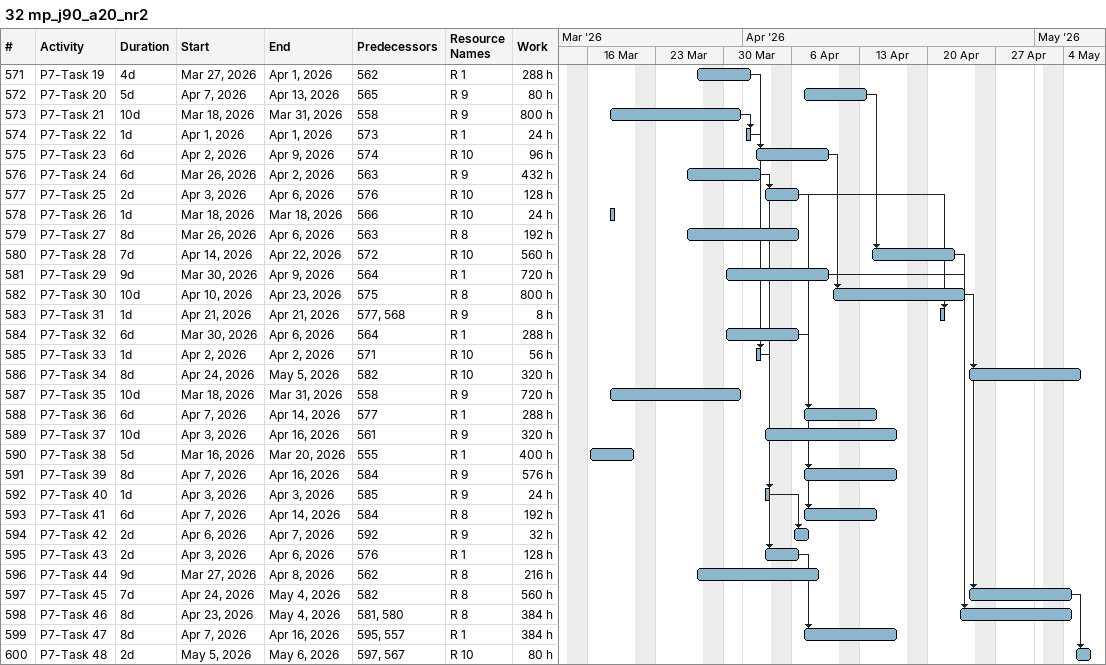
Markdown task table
32 mp_j90_a20_nr2

| ID | Task | Duration | Start | Finish | Predecessors | Resources | Work (h) |
|---|---|---|---|---|---|---|---|
| 571 | P7-Task 19 | 4d | 2026-03-27 | 2026-04-01 | 562 | R 1 | 288 |
| 572 | P7-Task 20 | 5d | 2026-04-07 | 2026-04-13 | 565 | R 9 | 80 |
| 573 | P7-Task 21 | 10d | 2026-03-18 | 2026-03-31 | 558 | R 9 | 800 |
| 574 | P7-Task 22 | 1d | 2026-04-01 | 2026-04-01 | 573 | R 1 | 24 |
| 575 | P7-Task 23 | 6d | 2026-04-02 | 2026-04-09 | 574 | R 10 | 96 |
| 576 | P7-Task 24 | 6d | 2026-03-26 | 2026-04-02 | 563 | R 9 | 432 |
| 577 | P7-Task 25 | 2d | 2026-04-03 | 2026-04-06 | 576 | R 10 | 128 |
| 578 | P7-Task 26 | 1d | 2026-03-18 | 2026-03-18 | 566 | R 10 | 24 |
| 579 | P7-Task 27 | 8d | 2026-03-26 | 2026-04-06 | 563 | R 8 | 192 |
| 580 | P7-Task 28 | 7d | 2026-04-14 | 2026-04-22 | 572 | R 10 | 560 |
| 581 | P7-Task 29 | 9d | 2026-03-30 | 2026-04-09 | 564 | R 1 | 720 |
| 582 | P7-Task 30 | 10d | 2026-04-10 | 2026-04-23 | 575 | R 8 | 800 |
| 583 | P7-Task 31 | 1d | 2026-04-21 | 2026-04-21 | 577, 568 | R 9 | 8 |
| 584 | P7-Task 32 | 6d | 2026-03-30 | 2026-04-06 | 564 | R 1 | 288 |
| 585 | P7-Task 33 | 1d | 2026-04-02 | 2026-04-02 | 571 | R 10 | 56 |
| 586 | P7-Task 34 | 8d | 2026-04-24 | 2026-05-05 | 582 | R 10 | 320 |
| 587 | P7-Task 35 | 10d | 2026-03-18 | 2026-03-31 | 558 | R 9 | 720 |
| 588 | P7-Task 36 | 6d | 2026-04-07 | 2026-04-14 | 577 | R 1 | 288 |
| 589 | P7-Task 37 | 10d | 2026-04-03 | 2026-04-16 | 561 | R 9 | 320 |
| 590 | P7-Task 38 | 5d | 2026-03-16 | 2026-03-20 | 555 | R 1 | 400 |
| 591 | P7-Task 39 | 8d | 2026-04-07 | 2026-04-16 | 584 | R 9 | 576 |
| 592 | P7-Task 40 | 1d | 2026-04-03 | 2026-04-03 | 585 | R 9 | 24 |
| 593 | P7-Task 41 | 6d | 2026-04-07 | 2026-04-14 | 584 | R 8 | 192 |
| 594 | P7-Task 42 | 2d | 2026-04-06 | 2026-04-07 | 592 | R 9 | 32 |
| 595 | P7-Task 43 | 2d | 2026-04-03 | 2026-04-06 | 576 | R 1 | 128 |
| 596 | P7-Task 44 | 9d | 2026-03-27 | 2026-04-08 | 562 | R 8 | 216 |
| 597 | P7-Task 45 | 7d | 2026-04-24 | 2026-05-04 | 582 | R 8 | 560 |
| 598 | P7-Task 46 | 8d | 2026-04-23 | 2026-05-04 | 581, 580 | R 8 | 384 |
| 599 | P7-Task 47 | 8d | 2026-04-07 | 2026-04-16 | 595, 557 | R 1 | 384 |
| 600 | P7-Task 48 | 2d | 2026-05-05 | 2026-05-06 | 597, 567 | R 10 | 80 |
